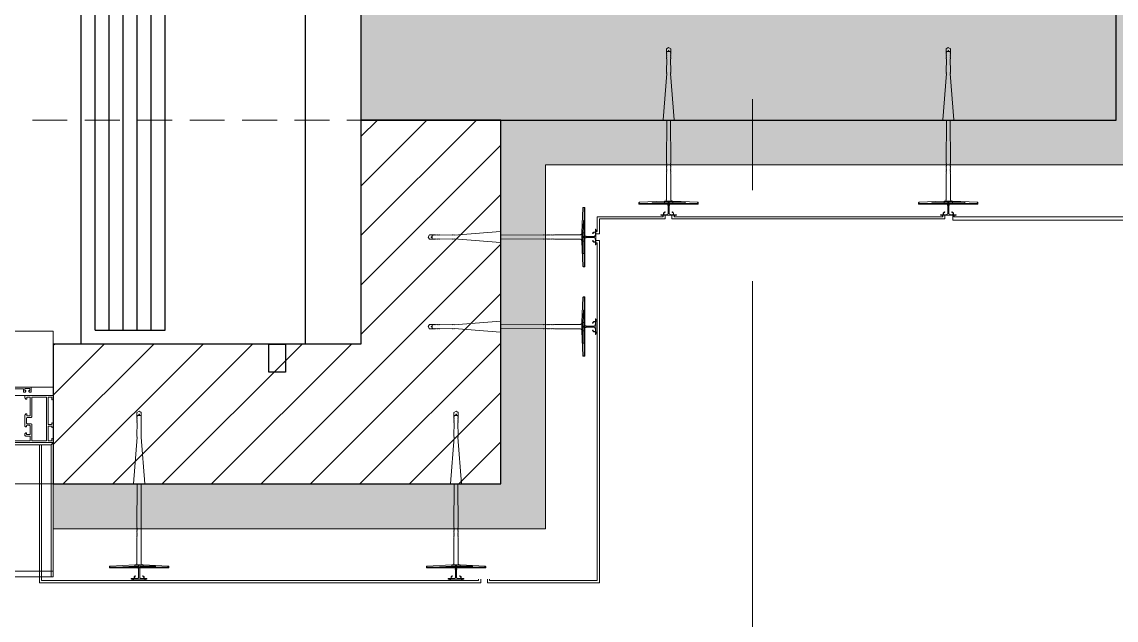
# Model space of a CAD drawing. Header units: centimetres. Extents: x 92587 to 105438, y -55119 to -48334.
# Drawn here: x 96618.5 to 96814.1, y -54211.7 to -54104.8 of the extents above; entities that cross this region are included whole.
import ezdxf

# ---------------------------------------------------------------- set-up
doc = ezdxf.new("R2010")
doc.units = ezdxf.units.CM
doc.header["$LTSCALE"] = 50
doc.header["$MEASUREMENT"] = 0
for name, pattern in [('AUSGEZOGEN', [0]), ('AXES', [2, 1.25, -0.25, 0.25, -0.25]), ('CACHE', [0.375, 0.25, -0.125]), ('CONTINU', [0]), ('CORNER', [20, 0, -20])]:
    doc.linetypes.add(name, pattern=pattern)
doc.layers.get('0').update_dxf_attribs({"color": 8})
for name, color, linetype in [('AXES', 10, 'AXES'), ('BETON COUPE', 3, 'CONTINU'), ('BETON TRAME', 252, 'Continuous'), ('BORD', 5, 'Continuous'), ('klima', 195, 'Continuous')]:
    doc.layers.add(name, color=color, linetype=linetype)
for name, color, linetype, lineweight in [('BETON CACHE', 4, 'CACHE', 5), ('CONSOLE ISOL.', 214, 'Continuous', 15), ('ISOLATION', 252, 'Continuous', 0), ('MACONNERIE COUPE', 7, 'Continuous', 30), ('MACONNERIE HACHURE', 253, 'Continuous', 13), ('WD_Corner', 154, 'Continuous', 5), ('WD_Dowel', 154, 'Continuous', 5), ('WD_Text_Legende', 154, 'AUSGEZOGEN', 5), ('WINDOWS', 21, 'Continuous', 5)]:
    doc.layers.add(name, color=color, linetype=linetype, lineweight=lineweight)
doc.layers.add('WD_Assist1', color=6, linetype='CORNER', lineweight=0, plot=False)

# ---------------------------------------------------------------- blocks, each defined once
blk = doc.blocks.new('A$C1cd8c289')
at = {"layer": 'AXES', "lineweight": 5, "ltscale": 1.3}
blk.add_line((2040, -4150), (2040, -1058.41), dxfattribs=at)
blk = doc.blocks.new('DRITARE POS 2')
at = {"layer": 'WINDOWS', "color": 165, "linetype": 'CACHE'}
blk.add_line((-32.9, -180), (-32.9, 0), dxfattribs=at)
at = {"layer": 'WINDOWS'}
blk.add_line((-1.5, -175.01), (-1.5, -172.75), dxfattribs=at)
at = {"layer": 'WINDOWS', "color": 165}
for points in [[(-9.9, 0), (-9.9, -180), (-33.9, -180), (-33.9, 0)], [(-10.3, -179.6), (-10.3, -0.4), (-9.9, 0), (-9.9, -180)], [(0, 0), (0, -180), (10, -180), (10, 0)], [(-9.9, -180), (-33.9, -180), (-33.9, -179.6), (-10.3, -179.6)]]:
    blk.add_lwpolyline(points, close=True, dxfattribs=at)
at = {"layer": 'WINDOWS'}
for points in [[(-9.9, -180), (-9.9, 0), (0, 0), (0, -180)], [(-1.78, -178.73), (-1.83, -178.79), (-9.56, -178.79), (-9.62, -178.73), (-9.62, -176.19), (-9.56, -176.14), (-6.63, -176.14), (-6.54, -176.04), (-6.54, -175.3), (-6.44, -175.2), (-5.51, -175.2), (-5.42, -175.3), (-5.42, -176.04), (-5.32, -176.14), (-1.83, -176.14), (-1.78, -176.19)]]:
    blk.add_lwpolyline(points, close=True, dxfattribs=at)
for points in [[(0, -168.63), (0, -175.99, -0.414214), (-0.06, -176.04), (-0.84, -176.04, -0.414214), (-0.9, -175.99), (-0.9, -175.78, -0.250765), (-0.88, -175.73), (-0.71, -175.6, -0.599022), (-0.62, -175.65), (-0.62, -175.74, 0.414214), (-0.56, -175.8), (-0.3, -175.8, 0.414214), (-0.25, -175.74), (-0.25, -174.96, 0.414214), (-0.3, -174.9), (-0.56, -174.9, 0.414214), (-0.62, -174.96), (-0.62, -175.05, -0.599022), (-0.71, -175.1), (-0.88, -174.97, -0.250765), (-0.9, -174.92), (-0.9, -174.72, -0.414214), (-0.84, -174.66), (-0.34, -174.66, 0.414214), (-0.28, -174.61), (-0.28, -171.66, 0.414214)], [(-9.62, -172.63), (-9.62, -175.8, 0.414214), (-9.56, -175.86), (-8.83, -175.86, 0.414214), (-8.74, -175.76), (-8.74, -175.11, -0.414214), (-8.55, -174.92), (-8.3, -174.92, -0.198912), (-8.26, -174.94), (-8.2, -175, -0.198912), (-8.18, -175.04), (-8.18, -175.15, -0.414214), (-8.24, -175.2), (-8.4, -175.2, 0.414214), (-8.46, -175.26), (-8.46, -175.76, 0.414214), (-8.37, -175.86), (-6.91, -175.86, 0.414214), (-6.82, -175.76), (-6.82, -175.26, 0.414214), (-6.87, -175.2), (-7.04, -175.2, -0.414214), (-7.1, -175.15), (-7.1, -175.04, -0.198912), (-7.08, -175), (-7.02, -174.94, -0.198912), (-6.98, -174.92), (-4.97, -174.92, -0.198912), (-4.93, -174.94), (-4.78, -175.09, -0.198912), (-4.76, -175.13), (-4.76, -175.2, -0.414214), (-4.82, -175.26), (-5.01, -175.26, 0.340481), (-5.14, -175.35), (-5.14, -175.76, 0.414214), (-5.04, -175.86), (-1.87, -175.86, 0.414214), (-1.78, -175.76), (-1.78, -175.35, 0.414214), (-1.87, -175.26), (-2.09, -175.26, -0.414214), (-2.15, -175.2), (-2.15, -175.13, -0.198912), (-2.13, -175.09), (-1.98, -174.94, -0.198912), (-1.94, -174.92), (-1.55, -174.92, -0.414214), (-1.5, -174.98), (-1.5, -179.94, -0.414214), (-1.55, -180), (-2.13, -180, -0.322823), (-2.19, -179.96), (-2.24, -179.79, -0.511918), (-2.19, -179.72), (-1.87, -179.72, 0.414214), (-1.78, -179.63), (-1.78, -179.16, 0.414214), (-1.87, -179.07), (-6.57, -179.07, 0.414214), (-6.67, -179.16), (-6.67, -179.63, 0.414214), (-6.57, -179.72), (-6.44, -179.72, -0.511918), (-6.39, -179.79), (-6.45, -179.96, -0.322823), (-6.5, -180), (-7.12, -180, -0.322823), (-7.17, -179.96), (-7.23, -179.79, -0.511918), (-7.17, -179.72), (-7.04, -179.72, 0.414214), (-6.95, -179.63), (-6.95, -179.16, 0.414214), (-7.04, -179.07), (-9.52, -179.07, 0.414214), (-9.62, -179.16), (-9.62, -179.63, 0.414214), (-9.52, -179.72), (-9.21, -179.72, -0.511918), (-9.15, -179.79), (-9.21, -179.96, -0.322823), (-9.26, -180), (-9.84, -180, -0.414214), (-9.9, -179.94), (-9.9, -171.25, -0.414214)]]:
    blk.add_lwpolyline(points, format="xyb", dxfattribs=at)
blk = doc.blocks.new('ankeri')
at = {"layer": 'WD_Assist1'}
for p, q in [((-2.32, 5.2), (-2.54, 0.59)), ((-2.22, 5.3), (-2.32, 5.2)), ((-2, 5.3), (-2.22, 5.3)), ((-2, -5.3), (-2, 5.3)), ((-29.75, 0.39), (-30, 0)), ((-30, 0), (-29.75, -0.39)), ((-2.76, 0.39), (-29.75, 0.39)), ((-2.54, 0.59), (-2.76, 0.39)), ((-29.75, -0.39), (-2.76, -0.39)), ((-2.76, -0.39), (-2.54, -0.59)), ((-2.54, -0.59), (-2.32, -5.2)), ((-2.32, -5.2), (-2.22, -5.3)), ((-2.22, -5.3), (-2, -5.3))]:
    blk.add_line(p, q, dxfattribs=at)
at = {"layer": 'WD_Corner', "lineweight": 5}
blk.add_lwpolyline([(-2, 0.1), (-1.85, 0.1, -1), (-1.75, 0.1), (-0.25, 0.1, 0.185242), (-0.1, 0.55), (-0.1, 0.72), (-0.15, 0.73), (-0.15, 0.74), (-0.1, 0.75), (-0.1, 0.85), (-0.3, 0.85), (-0.3, 0.8), (-0.32, 0.8), (-0.33, 0.85), (-0.38, 0.85), (-0.5, 0.73), (-0.47, 0.68), (-0.48, 0.68), (-0.53, 0.7), (-0.54, 0.69), (-0.51, 0.65), (-0.54, 0.62), (-0.61, 0.69), (-0.4, 0.9), (-0.1, 0.9), (-0.1, 1.4), (0, 1.4), (0.05, 1.2), (0, 1.2), (0.05, 1.1), (0, 1.1), (0.25, 1), (0, 1), (0, -1), (0.25, -1), (0, -1.1), (0.05, -1.1), (0, -1.2), (0.05, -1.2), (0, -1.4), (-0.1, -1.4), (-0.1, -0.9), (-0.4, -0.9), (-0.61, -0.69), (-0.54, -0.62), (-0.51, -0.65), (-0.54, -0.69), (-0.53, -0.7), (-0.48, -0.68), (-0.47, -0.68), (-0.5, -0.73), (-0.38, -0.85), (-0.33, -0.85), (-0.32, -0.8), (-0.3, -0.8), (-0.3, -0.85), (-0.1, -0.85), (-0.1, -0.75), (-0.15, -0.74), (-0.15, -0.73), (-0.1, -0.72), (-0.1, -0.55, 0.185242), (-0.25, -0.1), (-1.75, -0.1, -1), (-1.85, -0.1), (-2, -0.1)], format="xyb", close=True, dxfattribs=at)
at = {"layer": 'WD_Dowel'}
for p, q in [((-2.32, 5.2), (-2.54, 0.74)), ((-2, 5.3), (-2.22, 5.3)), ((-2.11, 5.3), (-2.11, -5.3)), ((-2, 5.3), (-2, -5.3)), ((-2.11, 2.94), (-2.32, 2.94)), ((-2.32, 2.94), (-2.32, 0.74)), ((-29.75, 0.39), (-30, 0)), ((-30, 0), (-29.75, -0.39)), ((-28.88, 0.39), (-29.75, 0.39)), ((-29.47, 0.05), (-29.25, 0.09)), ((-29.47, 0.05), (-29.47, -0.05)), ((-29.25, 0.29), (-29.04, 0.37)), ((-29.25, 0.29), (-29.25, -0.29)), ((-28.88, 0.39), (-29.04, 0.34)), ((-29.04, 0.34), (-29.04, 0.37)), ((-28.82, 0.39), (-28.88, 0.39)), ((-28.82, 0.39), (-28.82, 0.34)), ((-28.82, 0.34), (-28.66, 0.39)), ((-28.61, 0.39), (-28.66, 0.39)), ((-28.61, 0.39), (-28.66, 0.39)), ((-28.61, 0.39), (-28.61, 0.34)), ((-28.61, 0.34), (-28.44, 0.39)), ((-28.39, 0.39), (-28.44, 0.39)), ((-28.39, 0.39), (-28.39, 0.34)), ((-28.39, 0.34), (-28.23, 0.39)), ((-28.17, 0.39), (-28.23, 0.39)), ((-28.17, 0.39), (-28.17, 0.34)), ((-28.17, 0.34), (-28.01, 0.39)), ((-27.96, 0.39), (-28.01, 0.39)), ((-27.96, 0.39), (-27.96, 0.34)), ((-27.96, 0.34), (-25.61, 0.39)), ((-25.56, 0.39), (-25.61, 0.39)), ((-25.56, 0.39), (-25.56, 0.34)), ((-25.56, 0.34), (-25.4, 0.39)), ((-25.34, 0.39), (-25.4, 0.39)), ((-25.34, 0.34), (-17.05, 0.99)), ((-25.34, 0.39), (-25.34, 0.34)), ((-17, 0.99), (-17.05, 0.99)), ((-17, 0.99), (-17, 0.34)), ((-17, 0.34), (-9.36, 0.39)), ((-9.3, 0.39), (-9.36, 0.39)), ((-9.3, 0.39), (-9.3, 0.34)), ((-9.3, 0.34), (-9.14, 0.39)), ((-9.09, 0.39), (-9.14, 0.39)), ((-9.09, 0.39), (-9.09, 0.34)), ((-9.09, 0.34), (-8.93, 0.39)), ((-8.87, 0.39), (-8.93, 0.39)), ((-8.87, 0.39), (-8.87, 0.34)), ((-8.87, 0.34), (-8.71, 0.39)), ((-8.66, 0.39), (-8.71, 0.39)), ((-8.66, 0.39), (-8.66, 0.34)), ((-8.66, 0.34), (-8.5, 0.39)), ((-8.44, 0.39), (-8.5, 0.39)), ((-8.44, 0.39), (-8.44, 0.34)), ((-8.44, 0.34), (-8.28, 0.39)), ((-8.23, 0.39), (-8.28, 0.39)), ((-8.23, 0.39), (-8.23, 0.34)), ((-8.23, 0.34), (-8.06, 0.39)), ((-8.01, 0.39), (-8.06, 0.39)), ((-8.01, 0.39), (-8.01, 0.34)), ((-8.01, 0.34), (-7.85, 0.39)), ((-7.79, 0.39), (-7.85, 0.39)), ((-7.79, 0.39), (-7.79, 0.34)), ((-7.79, 0.34), (-7.63, 0.39)), ((-7.58, 0.39), (-7.63, 0.39)), ((-7.58, 0.39), (-7.58, 0.34)), ((-7.58, 0.34), (-7.42, 0.39)), ((-7.42, 0.39), (-2.76, 0.39)), ((-2.54, 0.74), (-2.54, -0.74)), ((-2.54, 0.74), (-2.11, 0.74)), ((-2.11, 0.1), (-2.54, 0.1)), ((-2.32, 0.1), (-2.32, 0.74)), ((-29.75, -0.39), (-28.88, -0.39)), ((-29.25, -0.1), (-29.47, -0.05)), ((-29.25, -0.29), (-29.04, -0.37)), ((-29.04, -0.37), (-29.04, -0.34)), ((-29.04, -0.34), (-28.88, -0.39)), ((-28.82, -0.39), (-28.88, -0.39)), ((-28.82, -0.39), (-28.82, -0.34)), ((-28.82, -0.34), (-28.66, -0.39)), ((-28.61, -0.39), (-28.66, -0.39)), ((-28.61, -0.39), (-28.61, -0.34)), ((-28.61, -0.34), (-28.44, -0.39)), ((-28.39, -0.39), (-28.44, -0.39)), ((-28.39, -0.39), (-28.39, -0.34)), ((-28.39, -0.34), (-28.23, -0.39)), ((-28.17, -0.39), (-28.23, -0.39)), ((-28.17, -0.39), (-28.17, -0.34)), ((-28.17, -0.34), (-28.01, -0.39)), ((-27.96, -0.39), (-28.01, -0.39)), ((-27.96, -0.39), (-27.96, -0.34)), ((-27.96, -0.34), (-25.61, -0.39)), ((-25.56, -0.39), (-25.61, -0.39)), ((-25.56, -0.39), (-25.56, -0.34)), ((-25.56, -0.34), (-25.4, -0.39)), ((-25.34, -0.39), (-25.4, -0.39)), ((-25.34, -0.39), (-25.34, -0.34)), ((-25.34, -0.34), (-17.05, -0.99)), ((-17, -0.99), (-17.05, -0.99)), ((-17, -0.99), (-17, -0.34)), ((-17, -0.34), (-9.36, -0.39)), ((-9.3, -0.39), (-9.36, -0.39)), ((-9.3, -0.39), (-9.3, -0.34)), ((-9.3, -0.34), (-9.14, -0.39)), ((-9.09, -0.39), (-9.14, -0.39)), ((-9.09, -0.39), (-9.09, -0.34)), ((-9.09, -0.34), (-8.93, -0.39)), ((-8.87, -0.39), (-8.93, -0.39)), ((-8.87, -0.39), (-8.87, -0.34)), ((-8.87, -0.34), (-8.71, -0.39)), ((-8.66, -0.39), (-8.71, -0.39)), ((-8.66, -0.39), (-8.66, -0.34)), ((-8.66, -0.34), (-8.5, -0.39)), ((-8.44, -0.39), (-8.5, -0.39)), ((-8.44, -0.39), (-8.44, -0.34)), ((-8.44, -0.34), (-8.28, -0.39)), ((-8.23, -0.39), (-8.28, -0.39)), ((-8.23, -0.39), (-8.23, -0.34)), ((-8.23, -0.34), (-8.06, -0.39)), ((-8.01, -0.39), (-8.06, -0.39)), ((-8.01, -0.39), (-8.01, -0.34)), ((-8.01, -0.34), (-7.85, -0.39)), ((-7.79, -0.39), (-7.85, -0.39)), ((-7.79, -0.39), (-7.79, -0.34)), ((-7.79, -0.34), (-7.63, -0.39)), ((-7.58, -0.39), (-7.63, -0.39)), ((-7.58, -0.39), (-7.58, -0.34)), ((-7.58, -0.34), (-7.42, -0.39)), ((-7.42, -0.39), (-2.76, -0.39)), ((-2.11, -0.1), (-2.54, -0.1)), ((-2.54, -0.74), (-2.11, -0.74)), ((-2.54, -0.74), (-2.32, -5.2)), ((-2.32, -0.74), (-2.32, -0.1)), ((-2.22, -2.94), (-2.32, -0.74)), ((-2.11, -2.94), (-2.22, -2.94)), ((-2, -5.3), (-2.22, -5.3))]:
    blk.add_line(p, q, dxfattribs=at)
for centre, major_axis, start_param, end_param in [((-2.22, 5.2), (0.108, 0), 1.570796, 3.141593), ((-2.76, 0.59), (0.216, 0), -1.570795, 0), ((-2.76, -0.59), (-0.216, 0), 3.141593, 4.712389), ((-2.22, -5.2), (0.108, 0), 3.141593, 4.712389)]:
    blk.add_ellipse(centre, major_axis=major_axis, ratio=0.909091, start_param=start_param, end_param=end_param, dxfattribs=at)

msp = doc.modelspace()

# ---------------------------------------------------------------- hatches: boundary and pattern name
at = {"layer": 'BETON TRAME', "transparency": 33554559}
h = msp.add_hatch(color=256, dxfattribs=at)
h.dxf.hatch_style = 1
h.paths.add_polyline_path([(95944.11, -52797.36), (95979.11, -52797.36), (95979.11, -53447.36), (95944.11, -53447.36), (95944.11, -53272.36), (95484.11, -53272.36), (95484.11, -53447.36), (95449.11, -53447.36), (95449.11, -52797.36), (95484.11, -52797.36), (95484.11, -53232.36), (95694.11, -53232.36), (95694.11, -52902.36), (95734.11, -52902.36), (95734.11, -53232.36), (95944.11, -53232.36)])
h.paths.add_polyline_path([(96814.11, -54122.36), (96814.11, -54072.36), (96679.11, -54072.36), (96679.11, -54122.36)])
h.paths.add_polyline_path([(96079.11, -54122.36), (96079.11, -54072.36), (95944.11, -54072.36), (95944.11, -54122.36)])
h.paths.add_polyline_path([(95484.11, -54122.36), (95484.11, -54072.36), (95349.11, -54072.36), (95349.11, -54122.36)])
h.paths.add_polyline_path([(94749.11, -54122.36), (94749.11, -54072.36), (94614.11, -54072.36), (94614.11, -54122.36)])
h.paths.add_polyline_path([(94749.11, -53447.36), (94749.11, -53397.36), (94614.11, -53397.36), (94614.11, -53447.36)])
h.paths.add_polyline_path([(96814.11, -53447.36), (96814.11, -53397.36), (96679.11, -53397.36), (96679.11, -53447.36)])
h.paths.add_polyline_path([(96814.11, -52847.36), (96814.11, -52797.36), (96679.11, -52797.36), (96679.11, -52847.36)])
h.paths.add_polyline_path([(94749.11, -52847.36), (94749.11, -52797.36), (94614.11, -52797.36), (94614.11, -52847.36)])
h.paths.add_polyline_path([(94749.11, -52107.36), (94749.11, -52057.36), (94614.11, -52057.36), (94614.11, -52107.36)])
h.paths.add_polyline_path([(96679.11, -52057.36), (96679.11, -52107.36), (96814.11, -52107.36), (96814.11, -52057.36)])
h.paths.add_polyline_path([(95984.11, -52107.36), (95984.11, -52057.36), (95874.11, -52057.36), (95874.11, -52107.36)])
h.paths.add_polyline_path([(95554.11, -52107.36), (95554.11, -52057.36), (95444.11, -52057.36), (95444.11, -52107.36)])
h.paths.add_polyline_path([(95579.11, -52057.36), (95554.11, -52057.36), (95554.11, -52562.36), (95579.11, -52562.36)])
h.paths.add_polyline_path([(95874.11, -52057.36), (95849.11, -52057.36), (95849.11, -52562.36), (95874.11, -52562.36)])
at = {"layer": 'ISOLATION', "transparency": 33554687}
h = msp.add_hatch(dxfattribs=at)
h.set_pattern_fill('INSUL', color=256, scale=10, angle=45)
h.set_pattern_definition([(45, (95325.019, -52616.9036), (-2.6516504, 2.6516504), []), (45, (95324.1353, -52616.0197), (-2.6516504, 2.6516504), [1.25, -1.25]), (45, (95323.2514, -52615.136), (-2.6516504, 2.6516504), [1.25, -1.25])])
h.paths.add_polyline_path([(96712.11, -54052.36), (96712.11, -54064.36), (96822.11, -54064.36), (96822.11, -54130.36), (96712.11, -54130.36), (96712.11, -54195.36), (96624.11, -54195.36), (96624.11, -54187.36), (96704.11, -54187.36), (96704.11, -54122.36), (96814.11, -54122.36), (96814.11, -54072.36), (96704.11, -54072.36), (96704.11, -54052.36)])
at = {"layer": 'MACONNERIE HACHURE'}
h = msp.add_hatch(dxfattribs=at)
h.set_pattern_fill('ANSI31', color=256, scale=50, style=0)
h.set_pattern_definition([(45, (845.911, 6550.742), (-4.41941738, 4.41941738), [])])
h.paths.add_polyline_path([(96464.11, -53567.36), (96464.11, -53736.36), (96392.11, -53736.36), (96392.11, -53757.36), (96414.11, -53757.36), (96414.11, -53762.36), (96234.11, -53762.36), (96234.11, -53750.36), (96284.11, -53750.36), (96284.11, -53577.36), (96306.11, -53577.36), (96306.11, -53589.36), (96296.11, -53589.36), (96296.11, -53750.36), (96387.11, -53750.36), (96387.11, -53731.36), (96444.11, -53731.36), (96444.11, -53589.36), (96388.11, -53589.36), (96388.11, -53577.36), (96452.11, -53577.36), (96452.11, -53567.36)])
h.paths.add_polyline_path([(95894.28, -52902.36), (95944.11, -52902.36), (95944.11, -52942.36), (95894.28, -52942.36)])
h.paths.add_polyline_path([(95734.11, -52902.36), (95774.11, -52902.36), (95774.11, -52942.36), (95734.11, -52942.36)])
h.paths.add_polyline_path([(95874.11, -52547.36), (95964.11, -52547.36), (95964.11, -52607.36), (96117.11, -52607.36), (96117.11, -52547.36), (96129.11, -52547.36), (96129.11, -52667.36), (96109.11, -52667.36), (96109.11, -52632.36), (95944.11, -52632.36), (95944.11, -52583.36), (95874.11, -52583.36), (95874.11, -52632.36), (95839.11, -52632.36), (95839.11, -52612.36), (95849.11, -52612.36), (95849.11, -52562.36), (95874.11, -52562.36), (95874.11, -52578.36), (95944.11, -52578.36), (95944.11, -52552.36), (95874.11, -52552.36)])
h.paths.add_polyline_path([(96444.11, -54162.36), (96344.11, -54162.36), (96344.11, -54187.36), (96444.11, -54187.36)])
h.paths.add_polyline_path([(96679.11, -52154.25), (96704.11, -52154.25), (96704.11, -52107.36), (96679.11, -52107.36)])
h.paths.add_polyline_path([(96679.11, -54052.36), (96704.11, -54052.36), (96704.11, -54072.36), (96679.11, -54072.36)])
h.paths.add_polyline_path([(95996.61, -52902.36), (95979.11, -52902.36), (95979.11, -52922.36), (95996.61, -52922.36)])
h.paths.add_polyline_path([(96319.11, -52789.36), (96329.11, -52789.36), (96329.11, -52777.36), (96289.11, -52777.36), (96289.11, -52789.36), (96299.11, -52789.36), (96299.11, -53107.36), (96129.11, -53107.36), (96129.11, -52789.36), (96207.12, -52789.36), (96207.12, -52777.36), (96129.11, -52777.36), (96129.11, -52767.36), (96109.11, -52767.36), (96109.11, -52902.36), (96096.61, -52902.36), (96096.61, -52922.36), (96109.11, -52922.36), (96109.11, -53137.36), (96130.11, -53137.36), (96130.11, -53467.36), (96228.12, -53467.36), (96228.12, -53455.36), (96150.11, -53455.36), (96150.11, -53137.36), (96320.11, -53137.36), (96320.11, -53455.36), (96310.11, -53455.36), (96310.11, -53467.36), (96350.11, -53467.36), (96350.11, -53455.36), (96340.11, -53455.36), (96340.11, -53137.36), (96679.11, -53137.36), (96679.11, -53182.36), (96704.11, -53182.36), (96704.11, -53132.36), (96814.11, -53132.36), (96814.11, -53112.36), (96704.11, -53112.36), (96704.11, -53062.36), (96679.11, -53062.36), (96679.11, -53107.36), (96319.11, -53107.36)])
h.paths.add_polyline_path([(96487.11, -53762.36), (96487.11, -53742.36), (96789.11, -53742.36), (96789.11, -53677.36), (96814.11, -53677.36), (96814.11, -53767.36), (96704.11, -53767.36), (96704.11, -53782.36), (96679.11, -53782.36), (96679.11, -53762.36)])
h.paths.add_polyline_path([(96044.11, -53859.36), (96019.11, -53859.36), (96019.11, -53581.36), (95967.11, -53581.36), (95967.11, -53559.36), (95979.11, -53559.36), (95979.11, -53569.36), (96104.11, -53569.36), (96104.11, -53581.36), (96044.11, -53581.36)])
h.paths.add_polyline_path([(96019.11, -53932.36), (96019.11, -53952.36), (95969.11, -53952.36), (95969.11, -54072.36), (95944.11, -54072.36), (95944.11, -53957.36), (95926.61, -53957.36), (95926.61, -53932.36)])
h.paths.add_polyline_path([(96679.11, -54122.36), (96679.11, -54162.36), (96624.11, -54162.36), (96624.11, -54187.36), (96704.11, -54187.36), (96704.11, -54122.36)])
h.paths.add_polyline_path([(96104.11, -54162.36), (96164.11, -54162.36), (96164.11, -54187.36), (96079.11, -54187.36), (96079.11, -54122.36), (96079.11, -54122.36), (96079.11, -54072.36), (96104.11, -54072.36)])
h.paths.add_polyline_path([(96679.11, -52482.36), (96679.11, -52424.25), (96704.11, -52424.25), (96704.11, -52477.36), (96814.11, -52477.36), (96814.11, -52567.36), (96789.11, -52567.36), (96789.11, -52502.36), (96456.11, -52502.36), (96456.11, -52675.36), (96444.11, -52675.36), (96444.11, -52667.36), (96388.11, -52667.36), (96388.11, -52655.36), (96444.11, -52655.36), (96444.11, -52507.36), (96296.11, -52507.36), (96296.11, -52655.36), (96306.11, -52655.36), (96306.11, -52667.36), (96284.11, -52667.36), (96284.11, -52494.36), (96234.24, -52494.36), (96234.24, -52482.36)])
h.paths.add_polyline_path([(96444.11, -52809.36), (96444.11, -52789.36), (96421.11, -52789.36), (96421.11, -52777.36), (96444.11, -52777.36), (96444.11, -52767.36), (96456.11, -52767.36), (96456.11, -52797.36), (96679.11, -52797.36), (96679.11, -52809.36)], flags=17)
h.paths.add_polyline_path([(96464.11, -53447.36), (96679.11, -53447.36), (96679.11, -53435.36), (96452.11, -53435.36), (96452.11, -53455.36), (96442.11, -53455.36), (96442.11, -53467.36), (96452.11, -53467.36), (96452.11, -53475.36), (96464.11, -53475.36)])
h.paths.add_polyline_path([(95879.11, -53447.36), (95879.11, -53459.36), (95967.11, -53459.36), (95967.11, -53467.36), (95979.11, -53467.36), (95979.11, -53447.36)])
h.paths.add_polyline_path([(96789.11, -52797.36), (96814.11, -52797.36), (96814.11, -52747.36), (96789.11, -52747.36)])
h.paths.add_polyline_path([(96789.11, -53447.36), (96814.11, -53447.36), (96814.11, -53497.36), (96789.11, -53497.36)])
h.paths.add_polyline_path([(96679.11, -52847.36), (96704.11, -52847.36), (96704.11, -52902.25), (96679.11, -52902.25)], flags=17)
h.paths.add_polyline_path([(96679.11, -53397.36), (96704.11, -53397.36), (96704.11, -53342.47), (96679.11, -53342.47)], flags=17)
h.paths.add_polyline_path([(95533.94, -52902.36), (95484.11, -52902.36), (95484.11, -52942.36), (95533.94, -52942.36)])
h.paths.add_polyline_path([(95694.11, -52902.36), (95654.11, -52902.36), (95654.11, -52942.36), (95694.11, -52942.36)])
h.paths.add_polyline_path([(95849.11, -52082.36), (95829.11, -52082.36), (95829.11, -52057.36), (95849.11, -52057.36)])
h.paths.add_polyline_path([(96164.11, -52082.36), (96164.11, -52057.36), (95984.11, -52057.36), (95984.11, -52082.36)])
h.paths.add_polyline_path([(95554.11, -52547.36), (95464.11, -52547.36), (95464.11, -52607.36), (95311.11, -52607.36), (95311.11, -52547.36), (95299.11, -52547.36), (95299.11, -52667.36), (95319.11, -52667.36), (95319.11, -52632.36), (95484.11, -52632.36), (95484.11, -52583.36), (95554.11, -52583.36), (95554.11, -52632.36), (95739.11, -52632.36), (95739.11, -52612.36), (95579.11, -52612.36), (95579.11, -52562.36), (95554.11, -52562.36), (95554.11, -52578.36), (95484.11, -52578.36), (95484.11, -52552.36), (95554.11, -52552.36)])
h.paths.add_polyline_path([(94984.11, -54162.36), (95084.11, -54162.36), (95084.11, -54187.36), (94984.11, -54187.36)])
h.paths.add_polyline_path([(94749.11, -52154.25), (94724.11, -52154.25), (94724.11, -52107.36), (94749.11, -52107.36)])
h.paths.add_polyline_path([(94749.11, -54052.36), (94724.11, -54052.36), (94724.11, -54072.36), (94749.11, -54072.36)])
h.paths.add_polyline_path([(95431.61, -52902.36), (95449.11, -52902.36), (95449.11, -52922.36), (95431.61, -52922.36)])
h.paths.add_polyline_path([(95729.11, -53932.36), (95746.61, -53932.36), (95746.61, -53957.36), (95729.11, -53957.36), (95729.11, -54122.36), (95699.11, -54122.36), (95699.11, -53957.36), (95681.5, -53957.36), (95681.5, -53932.36), (95699.11, -53932.36), (95699.11, -53459.36), (95631.11, -53459.36), (95631.11, -53447.36), (95699.11, -53447.36), (95699.11, -53272.36), (95729.11, -53272.36), (95729.11, -53447.36), (95797.11, -53447.36), (95797.11, -53459.36), (95729.11, -53459.36)])
h.paths.add_polyline_path([(95109.11, -52789.36), (95099.11, -52789.36), (95099.11, -52777.36), (95139.11, -52777.36), (95139.11, -52789.36), (95129.11, -52789.36), (95129.11, -53107.36), (95299.11, -53107.36), (95299.11, -52789.36), (95221.1, -52789.36), (95221.1, -52777.36), (95299.11, -52777.36), (95299.11, -52767.36), (95319.11, -52767.36), (95319.11, -52902.36), (95331.61, -52902.36), (95331.61, -52922.36), (95319.11, -52922.36), (95319.11, -53137.36), (95298.11, -53137.36), (95298.11, -53467.36), (95200.1, -53467.36), (95200.1, -53455.36), (95278.11, -53455.36), (95278.11, -53137.36), (95108.11, -53137.36), (95108.11, -53455.36), (95118.11, -53455.36), (95118.11, -53467.36), (95078.11, -53467.36), (95078.11, -53455.36), (95088.11, -53455.36), (95088.11, -53137.36), (94749.11, -53137.36), (94749.11, -53182.36), (94724.11, -53182.36), (94724.11, -53132.36), (94614.11, -53132.36), (94614.11, -53112.36), (94724.11, -53112.36), (94724.11, -53062.36), (94749.11, -53062.36), (94749.11, -53107.36), (95109.11, -53107.36)])
h.paths.add_polyline_path([(94964.11, -53736.36), (95036.11, -53736.36), (95036.11, -53757.36), (95014.11, -53757.36), (95014.11, -53762.36), (95194.11, -53762.36), (95194.11, -53750.36), (95144.11, -53750.36), (95144.11, -53577.36), (95122.11, -53577.36), (95122.11, -53589.36), (95132.11, -53589.36), (95132.11, -53750.36), (95041.11, -53750.36), (95041.11, -53731.36), (94984.11, -53731.36), (94984.11, -53589.36), (95040.11, -53589.36), (95040.11, -53577.36), (94976.11, -53577.36), (94976.11, -53567.36), (94964.11, -53567.36)])
h.paths.add_polyline_path([(94941.11, -53762.36), (94941.11, -53742.36), (94639.11, -53742.36), (94639.11, -53677.36), (94614.11, -53677.36), (94614.11, -53767.36), (94724.11, -53767.36), (94724.11, -53782.36), (94749.11, -53782.36), (94749.11, -53762.36)])
h.paths.add_polyline_path([(95384.11, -53859.36), (95409.11, -53859.36), (95409.11, -53581.36), (95461.11, -53581.36), (95461.11, -53559.36), (95449.11, -53559.36), (95449.11, -53569.36), (95324.11, -53569.36), (95324.11, -53581.36), (95384.11, -53581.36)])
h.paths.add_polyline_path([(95409.11, -53932.36), (95409.11, -53952.36), (95459.11, -53952.36), (95459.11, -54072.36), (95484.11, -54072.36), (95484.11, -53957.36), (95501.61, -53957.36), (95501.61, -53932.36)])
h.paths.add_polyline_path([(94749.11, -54122.36), (94749.11, -54162.36), (94804.11, -54162.36), (94804.11, -54187.36), (94724.11, -54187.36), (94724.11, -54122.36)])
h.paths.add_polyline_path([(95324.11, -54162.36), (95264.11, -54162.36), (95264.11, -54187.36), (95349.11, -54187.36), (95349.11, -54122.36), (95349.11, -54122.36), (95349.11, -54072.36), (95324.11, -54072.36)])
h.paths.add_polyline_path([(96679.11, -52082.36), (96624.11, -52082.36), (96624.11, -52057.36), (96679.11, -52057.36)])
h.paths.add_polyline_path([(96444.11, -52082.36), (96444.11, -52057.36), (96344.11, -52057.36), (96344.11, -52082.36)])
h.paths.add_polyline_path([(95729.11, -52082.36), (95579.11, -52082.36), (95579.11, -52057.36), (95729.11, -52057.36)])
h.paths.add_polyline_path([(95444.11, -52082.36), (94749.11, -52082.36), (94749.11, -52057.36), (95444.11, -52057.36)])
h.paths.add_polyline_path([(94749.11, -52482.36), (94749.11, -52424.25), (94724.11, -52424.25), (94724.11, -52477.36), (94614.11, -52477.36), (94614.11, -52567.36), (94639.11, -52567.36), (94639.11, -52502.36), (94972.11, -52502.36), (94972.11, -52675.36), (94984.11, -52675.36), (94984.11, -52667.36), (95040.11, -52667.36), (95040.11, -52655.36), (94984.11, -52655.36), (94984.11, -52507.36), (95132.11, -52507.36), (95132.11, -52655.36), (95122.11, -52655.36), (95122.11, -52667.36), (95144.11, -52667.36), (95144.11, -52494.36), (95193.98, -52494.36), (95193.98, -52482.36)])
h.paths.add_polyline_path([(94984.11, -52809.36), (94984.11, -52789.36), (95007.11, -52789.36), (95007.11, -52777.36), (94984.11, -52777.36), (94984.11, -52767.36), (94972.11, -52767.36), (94972.11, -52797.36), (94749.11, -52797.36), (94749.11, -52809.36)], flags=17)
h.paths.add_polyline_path([(94964.11, -53447.36), (94749.11, -53447.36), (94749.11, -53435.36), (94976.11, -53435.36), (94976.11, -53455.36), (94986.11, -53455.36), (94986.11, -53467.36), (94976.11, -53467.36), (94976.11, -53475.36), (94964.11, -53475.36)])
h.paths.add_polyline_path([(95549.11, -53447.36), (95549.11, -53459.36), (95461.11, -53459.36), (95461.11, -53467.36), (95449.11, -53467.36), (95449.11, -53447.36)])
h.paths.add_polyline_path([(94639.11, -52797.36), (94614.11, -52797.36), (94614.11, -52747.36), (94639.11, -52747.36)])
h.paths.add_polyline_path([(94639.11, -53447.36), (94614.11, -53447.36), (94614.11, -53497.36), (94639.11, -53497.36)])
h.paths.add_polyline_path([(94749.11, -52847.36), (94724.11, -52847.36), (94724.11, -52902.25), (94749.11, -52902.25)], flags=17)
h.paths.add_polyline_path([(94749.11, -53397.36), (94724.11, -53397.36), (94724.11, -53342.47), (94749.11, -53342.47)], flags=17)

# ---------------------------------------------------------------- linework, layer by layer
at = {"layer": 'BETON CACHE', "lineweight": 5, "ltscale": 0.5}
msp.add_lwpolyline([(94614.11, -54122.36), (96814.11, -54122.36), (96814.11, -52057.36), (94614.11, -52057.36)], close=True, dxfattribs=at)
at = {"layer": 'BETON COUPE'}
msp.add_lwpolyline([(96814.11, -54122.36), (96814.11, -54072.36), (96679.11, -54072.36), (96679.11, -54122.36)], close=True, dxfattribs=at)
at = {"layer": 'BORD', "lineweight": 5, "ltscale": 0.5}
msp.add_lwpolyline([(94514.11, -53782.36), (94514.11, -54057.36), (94614.11, -54057.36), (94614.11, -54122.36), (94724.11, -54122.36), (94724.11, -54187.36), (95349.11, -54187.36), (95349.11, -54122.36), (96079.11, -54122.36), (96079.11, -54187.36), (96704.11, -54187.36), (96704.11, -54122.36), (96814.11, -54122.36), (96814.11, -54057.36), (96914.11, -54057.36), (96914.11, -53782.36)], dxfattribs=at)
at = {"layer": 'CONSOLE ISOL.'}
msp.add_lwpolyline([(96814.11, -53122.36), (96119.11, -53122.36), (96119.11, -52902.36), (95979.11, -52902.36), (95979.11, -53272.36), (95714.11, -53272.36), (95714.11, -54122.36), (96079.11, -54122.36), (96079.11, -54187.36), (96704.11, -54187.36), (96704.11, -54122.36), (96814.11, -54122.36), (96814.11, -54057.36), (96914.11, -54057.36), (96914.11, -53782.36), (96814.11, -53782.36)], close=True, dxfattribs=at)
at = {"layer": 'ISOLATION', "lineweight": 5, "ltscale": 0.5}
msp.add_lwpolyline([(96712.11, -54052.36), (96712.11, -54064.36), (96822.11, -54064.36), (96822.11, -54130.36), (96712.11, -54130.36), (96712.11, -54195.36), (96624.11, -54195.36), (96624.11, -54187.36), (96704.11, -54187.36), (96704.11, -54122.36), (96814.11, -54122.36), (96814.11, -54072.36), (96704.11, -54072.36), (96704.11, -54052.36)], close=True, dxfattribs=at)
at = {"layer": 'klima', "linetype": 'Continuous', "lineweight": 25}
for p, q in [((96629.11, -54162.36), (96629.11, -54062.36)), ((96669.11, -54062.36), (96669.11, -54162.36)), ((96631.61, -54159.86), (96631.61, -54064.86)), ((96634.11, -54159.86), (96634.11, -54064.86)), ((96636.61, -54159.86), (96636.61, -54064.86)), ((96639.11, -54159.86), (96639.11, -54064.86)), ((96641.61, -54159.86), (96641.61, -54064.86)), ((96644.11, -54159.86), (96644.11, -54064.86)), ((96631.61, -54159.86), (96644.11, -54159.86)), ((96669.11, -54162.36), (96629.11, -54162.36)), ((96662.61, -54162.36), (96665.61, -54162.36)), ((96662.61, -54167.36), (96662.61, -54162.36)), ((96662.61, -54162.36), (96665.61, -54162.36)), ((96662.61, -54167.36), (96662.61, -54162.36)), ((96665.61, -54162.36), (96665.61, -54167.36)), ((96665.61, -54162.36), (96665.61, -54167.36)), ((96665.61, -54167.36), (96662.61, -54167.36)), ((96665.61, -54167.36), (96662.61, -54167.36))]:
    msp.add_line(p, q, dxfattribs=at)
at = {"layer": 'MACONNERIE COUPE'}
msp.add_lwpolyline([(96679.11, -54122.36), (96679.11, -54162.36), (96624.11, -54162.36), (96624.11, -54187.36), (96704.11, -54187.36), (96704.11, -54122.36)], close=True, dxfattribs=at)
at = {"layer": 'WD_Corner', "lineweight": 5, "ltscale": 0.5}
msp.add_lwpolyline([(96831.11, -54098.36), (96831.36, -54098.36), (96831.36, -54139.61), (96785.11, -54139.61), (96785.11, -54139.36), (96784.91, -54139.36), (96784.91, -54140.21), (96831.96, -54140.21), (96831.96, -54098.16), (96831.11, -54098.16)], close=True, dxfattribs=at)
for points in [[(96733.11, -54139.36), (96733.11, -54139.61), (96721.36, -54139.61), (96721.36, -54142.25), (96721.11, -54142.25)], [(96733.51, -54139.36), (96733.51, -54140.01), (96721.76, -54140.01), (96721.76, -54142.65), (96721.11, -54142.65)], [(96783.51, -54139.36), (96783.51, -54140.01), (96734.71, -54140.01), (96734.71, -54139.36)], [(96783.11, -54139.36), (96783.11, -54139.61), (96735.11, -54139.61), (96735.11, -54139.36)], [(96701.71, -54204.36), (96701.71, -54205.01), (96721.76, -54205.01), (96721.76, -54143.85), (96721.11, -54143.85)], [(96702.11, -54204.36), (96702.11, -54204.61), (96721.36, -54204.61), (96721.36, -54144.25), (96721.11, -54144.25)], [(96700.51, -54204.36), (96700.51, -54205.01), (96621.61, -54205.01), (96621.61, -54180.36)], [(96700.11, -54204.36), (96700.11, -54204.61), (96622.01, -54204.61), (96622.01, -54180.36)]]:
    msp.add_lwpolyline(points, dxfattribs=at)

# ---------------------------------------------------------------- block references
at = {"lineweight": 5, "rotation": 90.00000000000001}
msp.add_blockref('DRITARE POS 2', (96444.11, -54170.06), dxfattribs=at)
at = {"layer": 'MACONNERIE COUPE', "lineweight": 5, "ltscale": 0.5}
msp.add_blockref('A$C1cd8c289', (94709.11, -50862.36), dxfattribs=at)
at = {"layer": 'WD_Text_Legende', "rotation": 270}
for p in [(96734.11, -54139.36), (96784.11, -54139.36), (96639.45, -54204.36), (96696.11, -54204.36)]:
    msp.add_blockref('ankeri', p, dxfattribs=at)
at = {"layer": 'WD_Text_Legende', "xscale": -1, "rotation": 180}
for p in [(96721.11, -54143.25), (96721.11, -54159.25)]:
    msp.add_blockref('ankeri', p, dxfattribs=at)

doc.saveas('drawing.dxf')
